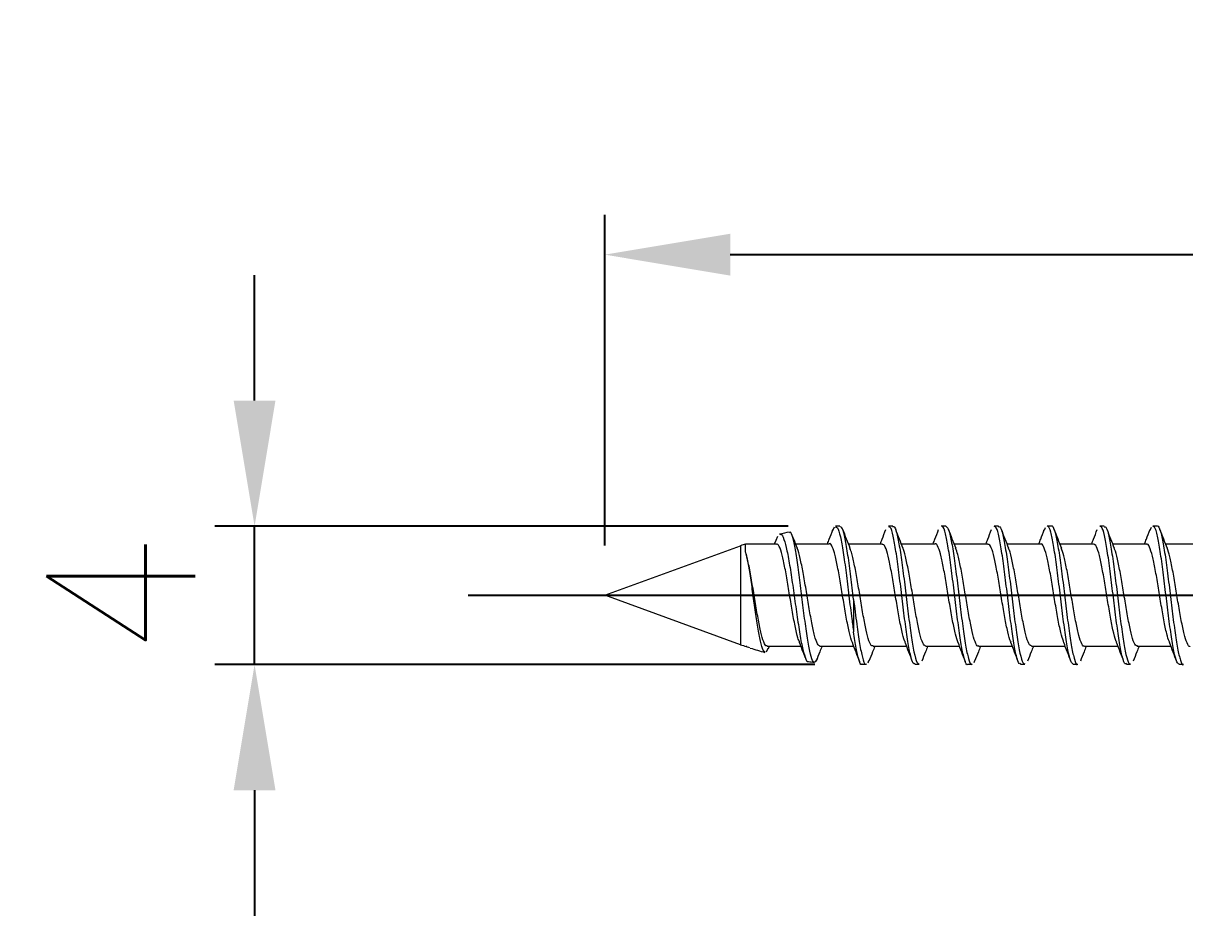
# Model space of a CAD drawing. Header units: millimetres. Extents: x 480 to 1074, y -563 to -143.
# Drawn here: x 630.8 to 665.97, y -461.73 to -434.73 of the extents above; entities that cross this region are included whole.
import ezdxf

# ---------------------------------------------------------------- set-up
doc = ezdxf.new("R2010")
doc.units = ezdxf.units.MM
doc.linetypes.add('CENTER', pattern=[50.8, 31.75, -6.35, 6.35, -6.35])
doc.styles.add('ROMANS', font='romans.shx', dxfattribs={"bigfont": 'whgtxt.shx'})
doc.dimstyles.new('A-1', dxfattribs={"dimscale": 0, "dimtxt": 4.5, "dimasz": 3.8, "dimexe": 1.2, "dimexo": 1.5, "dimgap": 1.8, "dimtad": 1, "dimdec": 4, "dimdsep": 46, "dimtxsty": 'ROMANS', "dimcen": 0, "dimclrd": 3, "dimclre": 3, "dimclrt": 2, "dimadec": 4, "dimazin": 2, "dimtfac": 1, "dimtdec": 4, "dimtmove": 0, "dimatfit": 0, "dimfxl": 0, "dimarcsym": 0})

# ---------------------------------------------------------------- blocks, each defined once
blk = doc.blocks.new('*D89')
at = {"color": 3, "lineweight": -2}
for p, q in [((637.806, -446.146), (637.806, -442.346)), ((653.959, -449.946), (636.606, -449.946)), ((637.806, -454.134), (637.806, -449.946)), ((654.762, -454.134), (636.606, -454.134)), ((637.806, -457.934), (637.806, -461.734))]:
    blk.add_line(p, q, dxfattribs=at)
at = {"color": 3}
for points in [[(637.173, -446.146), (638.439, -446.146), (637.806, -449.946)], [(637.173, -457.934), (638.439, -457.934), (637.806, -454.134)]]:
    blk.add_solid(points, dxfattribs=at)
at = {"layer": 'Defpoints', "color": 0}
for p in [(637.806, -449.946), (655.459, -449.946), (656.262, -454.134)]:
    blk.add_point(p, dxfattribs=at)
at = {"color": 2, "insert": (633.756, -452.04), "char_height": 4.5, "attachment_point": 5, "rotation": 90, "style": 'ROMANS'}
blk.add_mtext('4', dxfattribs=at)
blk = doc.blocks.new('*D90')
at = {"color": 3, "lineweight": -2}
for p, q in [((648.408, -450.534), (648.408, -440.529)), ((698.408, -446.634), (698.408, -440.529)), ((652.208, -441.729), (694.608, -441.729))]:
    blk.add_line(p, q, dxfattribs=at)
at = {"color": 3}
for points in [[(652.208, -441.096), (652.208, -442.363), (648.408, -441.729)], [(694.608, -441.096), (694.608, -442.363), (698.408, -441.729)]]:
    blk.add_solid(points, dxfattribs=at)
at = {"layer": 'Defpoints', "color": 0}
for p in [(698.408, -441.729), (698.408, -448.134), (648.408, -452.034)]:
    blk.add_point(p, dxfattribs=at)
at = {"color": 2, "insert": (676.483, -437.679), "char_height": 4.5, "attachment_point": 5, "style": 'ROMANS'}
blk.add_mtext('50', dxfattribs=at)

msp = doc.modelspace()

# ---------------------------------------------------------------- linework, layer by layer
at = {"color": 7, "linetype": 'Continuous', "lineweight": 15}
for p, q in [((655.30413, -450.09762), (655.36362, -449.96365)), ((656.99743, -449.93427), (657.1257, -449.93427)), ((658.59683, -449.93427), (658.72591, -449.93427)), ((660.19731, -449.93427), (660.32587, -449.93427)), ((661.73589, -449.99726), (661.71248, -450.07365)), ((661.79702, -449.93427), (661.92564, -449.93427)), ((663.39706, -449.93427), (663.52602, -449.93427)), ((664.94441, -449.98123), (664.9122, -450.07854)), ((664.99721, -449.93427), (665.12552, -449.93427)), ((653.55041, -450.47712), (653.59231, -450.36846)), ((653.59983, -450.37136), (653.6472, -450.24558)), ((648.4075, -452.03427), (652.52027, -450.53735)), ((652.52027, -453.5312), (648.4075, -452.03427)), ((655.94047, -452.16013), (655.94047, -453.14607)), ((652.70959, -453.59105), (652.68815, -453.59085)), ((652.68892, -453.58427), (652.79201, -453.61806)), ((653.38146, -453.58473), (653.35341, -453.65483)), ((653.34513, -453.65149), (653.2972, -453.7555)), ((656.32605, -454.13427), (656.19699, -454.13427)), ((656.38043, -454.08455), (656.40626, -454.00561)), ((657.92551, -454.13427), (657.79726, -454.13427)), ((659.52614, -454.13427), (659.39674, -454.13427)), ((659.5892, -454.06793), (659.60596, -454.01248)), ((661.12555, -454.13427), (660.99739, -454.13427)), ((662.72612, -454.13427), (662.59665, -454.13427)), ((664.32566, -454.13427), (664.19744, -454.13427)), ((665.92598, -454.13427), (665.79679, -454.13427))]:
    msp.add_line(p, q, dxfattribs=at)
at = {"color": 8, "linetype": 'Continuous', "lineweight": 15}
msp.add_line((652.52027, -450.53735), (652.52027, -453.5312), dxfattribs=at)
at = {"color": 1, "linetype": 'CENTER'}
msp.add_line((644.26879, -452.03427), (700.93106, -452.03427), dxfattribs=at)
at = {"color": 7, "linetype": 'Continuous', "lineweight": 15}
for centre, start, end in [((655.94047, -459.93427), 92.361758, 93.156097), ((655.94047, -459.93427), 101.250238, 102.945974), ((655.94047, -459.93427), 109.104446, 110), ((655.94047, -444.13427), 250, 251.010748), ((655.94047, -444.13427), 251.772602, 254.419797), ((655.94047, -444.13427), 262.094197, 263.156586)]:
    msp.add_arc(centre, 10, start, end, dxfattribs=at)
for points, knots in [([(655.15041, -450.47712), (655.1684, -450.43058), (655.2234, -450.28835), (655.27749, -450.14494), (655.31389, -450.04845)], [0, 0, 0, 0, 0.327213206, 1, 1, 1, 1]), ([(655.39238, -449.97563), (655.41156, -449.97469), (655.45956, -449.97234), (655.5411, -450.23914), (655.62311, -450.71136), (655.71524, -451.34415), (655.79751, -452.05343), (655.87549, -452.67906), (655.92245, -453.01657), (655.94047, -453.14607)], [0, 0, 0, 0, 0.10552172, 0.26420178, 0.42303019, 0.58208776, 0.74148166, 0.90081069, 1, 1, 1, 1]), ([(655.94047, -452.16013), (655.91333, -451.92833), (655.85833, -451.45866), (655.76871, -450.80984), (655.68825, -450.30249), (655.60342, -449.98783), (655.55275, -449.96838), (655.52975, -449.95956)], [0, 0, 0, 0, 0.202818343, 0.410965579, 0.619243078, 0.827177266, 1, 1, 1, 1]), ([(655.60515, -450.0366), (655.64268, -450.13314), (655.7172, -450.32486), (655.79338, -450.51389), (655.83119, -450.60772)], [0, 0, 0, 0, 0.50359109, 1, 1, 1, 1]), ([(656.75041, -450.47712), (656.7684, -450.43058), (656.8234, -450.28835), (656.87749, -450.14494), (656.91389, -450.04845)], [0, 0, 0, 0, 0.327213206, 1, 1, 1, 1]), ([(657.79726, -454.1058), (657.78056, -454.10859), (657.73561, -454.11611), (657.65741, -453.8591), (657.5723, -453.39074), (657.48586, -452.7567), (657.39651, -452.04348), (657.31397, -451.32645), (657.22243, -450.69237), (657.14083, -450.21851), (657.06113, -449.95533), (657.01501, -449.96042), (656.99743, -449.96237)], [0, 0, 0, 0, 0.06455552, 0.17381057, 0.28180011, 0.39015205, 0.49920328, 0.60656114, 0.71609059, 0.82322634, 0.93262001, 1, 1, 1, 1]), ([(657.1257, -449.96318), (657.13731, -449.95628), (657.17719, -449.93255), (657.25065, -450.14719), (657.33469, -450.57807), (657.42221, -451.18939), (657.51069, -451.89386), (657.59392, -452.61693), (657.68517, -453.27085), (657.76676, -453.77961), (657.85212, -454.09067), (657.903, -454.10808), (657.92551, -454.11578)], [0, 0, 0, 0, 0.04490064, 0.15428666, 0.2620281, 0.37065126, 0.47950767, 0.58703842, 0.69651596, 0.80363796, 0.91312456, 1, 1, 1, 1]), ([(657.20515, -450.0366), (657.24268, -450.13314), (657.3172, -450.32486), (657.39338, -450.51389), (657.43119, -450.60772)], [0, 0, 0, 0, 0.50359109, 1, 1, 1, 1]), ([(658.35041, -450.47712), (658.3684, -450.43058), (658.4234, -450.28835), (658.47749, -450.14494), (658.51389, -450.04845)], [0, 0, 0, 0, 0.32721321, 1, 1, 1, 1]), ([(659.39674, -454.12802), (659.39515, -454.13009), (659.36461, -454.16974), (659.3085, -454.02192), (659.2169, -453.67911), (659.13542, -453.11763), (659.04414, -452.44302), (658.96092, -451.71519), (658.87245, -451.02801), (658.78489, -450.4503), (658.70098, -450.07524), (658.63465, -449.90871), (658.60155, -449.94568), (658.59683, -449.95094)], [0, 0, 0, 0, 0.00590584, 0.11343464, 0.22294298, 0.33008625, 0.43958553, 0.54713763, 0.65601566, 0.76466039, 0.87242323, 0.98183096, 1, 1, 1, 1]), ([(658.72591, -449.93768), (658.75347, -449.95845), (658.80971, -450.00084), (658.8989, -450.36003), (658.98095, -450.89847), (659.07259, -451.5682), (659.15448, -452.29503), (659.24483, -452.98728), (659.32975, -453.57734), (659.41632, -453.97101), (659.48357, -454.15225), (659.51907, -454.11853), (659.52614, -454.11182)], [0, 0, 0, 0, 0.10491655, 0.21415369, 0.32140619, 0.43097782, 0.53819523, 0.64748646, 0.75546041, 0.86386584, 0.97291245, 1, 1, 1, 1]), ([(658.80515, -450.0366), (658.84268, -450.13314), (658.9172, -450.32486), (658.99338, -450.51389), (659.03119, -450.60772)], [0, 0, 0, 0, 0.50359109, 1, 1, 1, 1]), ([(659.95041, -450.47712), (659.9684, -450.43058), (660.0234, -450.28835), (660.07749, -450.14494), (660.11389, -450.04845)], [0, 0, 0, 0, 0.32721321, 1, 1, 1, 1]), ([(660.99739, -454.10446), (660.98338, -454.11012), (660.94099, -454.12726), (660.86661, -453.89399), (660.77996, -453.44628), (660.69506, -452.8237), (660.60471, -452.11604), (660.52282, -451.39501), (660.43116, -450.74985), (660.34916, -450.25662), (660.26721, -449.96744), (660.2179, -449.96102), (660.19731, -449.95835)], [0, 0, 0, 0, 0.05386005, 0.16288943, 0.27127773, 0.37923462, 0.48850859, 0.59570906, 0.70526338, 0.81249893, 0.9217188, 1, 1, 1, 1]), ([(660.32587, -449.9639), (660.34022, -449.95868), (660.3828, -449.9432), (660.45967, -450.18035), (660.54262, -450.63246), (660.63144, -451.25567), (660.71857, -451.96625), (660.80298, -452.68583), (660.89362, -453.3296), (660.97539, -453.81945), (661.05804, -454.10341), (661.10593, -454.10788), (661.12555, -454.10972)], [0, 0, 0, 0, 0.05567951, 0.16517851, 0.27263737, 0.38156872, 0.49009196, 0.59791947, 0.70725833, 0.81442175, 0.92396873, 1, 1, 1, 1]), ([(660.40515, -450.0366), (660.44268, -450.13314), (660.5172, -450.32486), (660.59338, -450.51389), (660.63119, -450.60772)], [0, 0, 0, 0, 0.50359109, 1, 1, 1, 1]), ([(661.55041, -450.47712), (661.5684, -450.43058), (661.6234, -450.28835), (661.67749, -450.14494), (661.71389, -450.04845)], [0, 0, 0, 0, 0.32721321, 1, 1, 1, 1]), ([(662.59665, -454.12939), (662.57022, -454.11014), (662.51558, -454.07036), (662.42568, -453.71701), (662.34383, -453.18162), (662.25322, -452.51292), (662.16879, -451.78718), (662.08167, -451.09168), (661.99282, -450.50065), (661.91, -450.10227), (661.84032, -449.91787), (661.8045, -449.95076), (661.79702, -449.95762)], [0, 0, 0, 0, 0.10267793, 0.21224133, 0.31942083, 0.42877609, 0.53661977, 0.64515929, 0.75410698, 0.86158195, 0.97109737, 1, 1, 1, 1]), ([(661.92564, -449.94177), (661.92756, -449.9393), (661.95813, -449.89988), (662.01797, -450.05014), (662.10706, -450.39856), (662.18983, -450.96241), (662.28128, -451.6386), (662.36286, -452.36705), (662.45394, -453.05092), (662.53755, -453.62735), (662.62557, -453.9974), (662.6889, -454.16121), (662.72179, -454.12372), (662.72612, -454.11878)], [0, 0, 0, 0, 0.00724285, 0.11572516, 0.22473223, 0.33217448, 0.4417136, 0.54886363, 0.65832125, 0.76597319, 0.87473851, 0.98350384, 1, 1, 1, 1]), ([(662.00515, -450.0366), (662.04268, -450.13314), (662.1172, -450.32486), (662.19338, -450.51389), (662.23119, -450.60772)], [0, 0, 0, 0, 0.50359109, 1, 1, 1, 1]), ([(663.15041, -450.47712), (663.1684, -450.43058), (663.2234, -450.28835), (663.27749, -450.14494), (663.31389, -450.04845)], [0, 0, 0, 0, 0.32721321, 1, 1, 1, 1]), ([(664.19744, -454.10549), (664.1861, -454.11262), (664.14625, -454.13769), (664.07584, -453.92654), (663.98777, -453.50035), (663.90417, -452.88999), (663.81309, -452.18851), (663.73151, -451.46443), (663.64005, -450.80865), (663.55732, -450.2969), (663.47339, -449.98029), (663.42075, -449.96078), (663.39706, -449.952)], [0, 0, 0, 0, 0.04322001, 0.15196394, 0.26070786, 0.36833862, 0.4777747, 0.58490364, 0.69442121, 0.80184232, 0.91082794, 1, 1, 1, 1]), ([(663.52602, -449.96225), (663.54315, -449.96014), (663.58852, -449.95455), (663.66857, -450.2159), (663.75074, -450.68844), (663.84066, -451.32283), (663.92626, -452.03861), (664.01215, -452.75379), (664.10188, -453.38692), (664.18418, -453.85704), (664.26385, -454.1154), (664.30887, -454.10854), (664.32566, -454.10598)], [0, 0, 0, 0, 0.06649736, 0.17604787, 0.28330913, 0.39248918, 0.5006218, 0.60882922, 0.7179685, 0.82525931, 0.93480503, 1, 1, 1, 1]), ([(663.60515, -450.0366), (663.64268, -450.13314), (663.7172, -450.32486), (663.79338, -450.51389), (663.83119, -450.60772)], [0, 0, 0, 0, 0.50359109, 1, 1, 1, 1]), ([(664.75041, -450.47712), (664.7684, -450.43058), (664.8234, -450.28835), (664.87749, -450.14494), (664.91389, -450.04845)], [0, 0, 0, 0, 0.327213206, 1, 1, 1, 1]), ([(665.79679, -454.11982), (665.77317, -454.10869), (665.72139, -454.08429), (665.63447, -453.75989), (665.55209, -453.24242), (665.46238, -452.58258), (665.37648, -451.8592), (665.29089, -451.15648), (665.20094, -450.55269), (665.11888, -450.13192), (665.04607, -449.92761), (665.00748, -449.95475), (664.99721, -449.96197)], [0, 0, 0, 0, 0.09191841, 0.20147312, 0.30877275, 0.41792099, 0.52613729, 0.63427879, 0.74346781, 0.85073787, 0.96029738, 1, 1, 1, 1]), ([(665.12552, -449.95071), (665.13018, -449.9455), (665.16337, -449.90837), (665.22725, -450.07416), (665.31501, -450.44712), (665.39885, -451.0252), (665.48981, -451.71011), (665.57142, -452.43851), (665.66293, -453.11359), (665.74554, -453.67571), (665.83485, -454.02109), (665.89412, -454.16965), (665.92439, -454.13006), (665.92598, -454.12798)], [0, 0, 0, 0, 0.017751995, 0.126574068, 0.235279489, 0.342984909, 0.452418015, 0.559575071, 0.669125886, 0.776528462, 0.885583021, 0.993996346, 1, 1, 1, 1]), ([(665.20515, -450.0366), (665.24268, -450.13314), (665.3172, -450.32486), (665.39338, -450.51389), (665.43119, -450.60772)], [0, 0, 0, 0, 0.50359109, 1, 1, 1, 1]), ([(653.70603, -450.21055), (653.71655, -450.20154), (653.75754, -450.16644), (653.83469, -450.32092), (653.92227, -450.66549), (654.01708, -451.18518), (654.10874, -451.80683), (654.19781, -452.46883), (654.29327, -453.08964), (654.37869, -453.60842), (654.47481, -453.93122), (654.53256, -454.07121), (654.56413, -454.03588), (654.56548, -454.03437)], [0, 0, 0, 0, 0.03544639, 0.13814394, 0.24204851, 0.34639508, 0.45268416, 0.55881866, 0.66699835, 0.77539076, 0.88477486, 0.99506844, 1, 1, 1, 1]), ([(654.83061, -453.95393), (654.80639, -454.00382), (654.75429, -454.11118), (654.67743, -453.9903), (654.59073, -453.6619), (654.51324, -453.14545), (654.42606, -452.5088), (654.34835, -451.82406), (654.26357, -451.17468), (654.18266, -450.62727), (654.10244, -450.26657), (654.03732, -450.10388), (654.00269, -450.14068), (653.99446, -450.14942)], [0, 0, 0, 0, 0.08738283, 0.18800607, 0.28756567, 0.38710195, 0.48580745, 0.58404882, 0.6818277, 0.77856982, 0.8753184, 0.97038152, 1, 1, 1, 1]), ([(654.08511, -450.24105), (654.09611, -450.26925), (654.14417, -450.39249), (654.1933, -450.51401), (654.23119, -450.60772)], [0, 0, 0, 0, 0.22879235, 1, 1, 1, 1]), ([(652.67041, -450.71524), (652.67061, -450.62957), (652.67092, -450.49434), (652.67137, -450.50198), (652.67154, -450.50478)], [0, 0, 0, 0, 0.63349949, 1, 1, 1, 1]), ([(653.2601, -453.74275), (653.24675, -453.74344), (653.20821, -453.74544), (653.13823, -453.52929), (653.06277, -453.14231), (652.98236, -452.62781), (652.90341, -452.05955), (652.82729, -451.50921), (652.74622, -451.02551), (652.69565, -450.81851), (652.67041, -450.71524)], [0, 0, 0, 0, 0.07304538, 0.21094936, 0.34688805, 0.48200925, 0.61366793, 0.74545445, 0.87300265, 1, 1, 1, 1]), ([(653.32846, -453.56259), (653.31468, -453.56673), (653.27264, -453.57938), (653.19678, -453.40777), (653.11301, -453.07695), (653.02512, -452.6185), (652.93706, -452.09458), (652.8533, -451.56451), (652.75983, -451.06339), (652.701, -450.83431), (652.67041, -450.71524)], [0, 0, 0, 0, 0.06481691, 0.19771855, 0.32842381, 0.46044274, 0.59253417, 0.72317398, 0.85610408, 1, 1, 1, 1]), ([(652.67145, -450.48341), (652.80288, -450.48296), (653.11355, -450.48189), (653.42421, -450.47855), (653.60344, -450.47662)], [0, 0, 0, 0, 0.42306304, 1, 1, 1, 1]), ([(654.30769, -453.45862), (654.28935, -453.41936), (654.24156, -453.31708), (654.16845, -452.97426), (654.08065, -452.49959), (653.99252, -451.96427), (653.90897, -451.43793), (653.81789, -450.98029), (653.7363, -450.64975), (653.65958, -450.47929), (653.61689, -450.49392), (653.60263, -450.49881)], [0, 0, 0, 0, 0.07612169, 0.19832666, 0.32175928, 0.44525965, 0.56740345, 0.69168757, 0.81327569, 0.93763348, 1, 1, 1, 1]), ([(654.18156, -450.48381), (654.34295, -450.48328), (654.68359, -450.48215), (655.02421, -450.47853), (655.20344, -450.47662)], [0, 0, 0, 0, 0.47381305, 1, 1, 1, 1]), ([(654.92982, -453.58197), (654.90252, -453.56772), (654.84669, -453.53857), (654.75706, -453.27682), (654.67524, -452.88141), (654.58373, -452.3884), (654.50133, -451.85298), (654.41173, -451.33631), (654.32568, -450.91551), (654.26551, -450.66499), (654.23276, -450.61715), (654.22927, -450.61206)], [0, 0, 0, 0, 0.11940434, 0.24421718, 0.36646285, 0.49149783, 0.61392098, 0.73845991, 0.86197807, 0.9853229, 1, 1, 1, 1]), ([(655.9025, -453.46596), (655.8724, -453.37935), (655.81283, -453.20792), (655.73067, -452.7697), (655.63925, -452.26272), (655.55683, -451.72194), (655.46725, -451.22203), (655.38115, -450.8085), (655.29585, -450.55586), (655.23402, -450.44858), (655.20445, -450.47874), (655.20339, -450.47982)], [0, 0, 0, 0, 0.12541537, 0.24825238, 0.37389086, 0.49690613, 0.6220464, 0.74616147, 0.87010244, 0.99533841, 1, 1, 1, 1]), ([(655.78156, -450.48381), (655.94295, -450.48328), (656.28359, -450.48215), (656.62421, -450.47853), (656.80344, -450.47662)], [0, 0, 0, 0, 0.47381305, 1, 1, 1, 1]), ([(656.52861, -453.56347), (656.51755, -453.56866), (656.47817, -453.58716), (656.40588, -453.43181), (656.32081, -453.11694), (656.23435, -452.66702), (656.14504, -452.14888), (656.06243, -451.61264), (655.97099, -451.13495), (655.89785, -450.77659), (655.84783, -450.66355), (655.82724, -450.61701)], [0, 0, 0, 0, 0.04865388, 0.17336091, 0.29658947, 0.42024128, 0.54471009, 0.66720099, 0.79222878, 0.91446033, 1, 1, 1, 1]), ([(657.50719, -453.45653), (657.49205, -453.42632), (657.44755, -453.33755), (657.37626, -453.01602), (657.28987, -452.55041), (657.20054, -452.01802), (657.11794, -451.4878), (657.02647, -451.02138), (656.9448, -450.67566), (656.86557, -450.48734), (656.81983, -450.49497), (656.80265, -450.49783)], [0, 0, 0, 0, 0.06325697, 0.18591477, 0.30899365, 0.43288536, 0.55480926, 0.67925708, 0.80092295, 0.92521286, 1, 1, 1, 1]), ([(657.38156, -450.48381), (657.54295, -450.48328), (657.88359, -450.48215), (658.22421, -450.47853), (658.40344, -450.47662)], [0, 0, 0, 0, 0.47381305, 1, 1, 1, 1]), ([(658.12971, -453.5747), (658.10541, -453.5665), (658.05273, -453.54872), (657.96554, -453.30855), (657.88386, -452.92623), (657.79267, -452.44011), (657.7094, -451.90618), (657.62095, -451.38467), (657.5334, -450.95179), (657.47147, -450.68453), (657.4356, -450.6277), (657.42907, -450.61735)], [0, 0, 0, 0, 0.10700844, 0.2319311, 0.35409274, 0.47900481, 0.60164356, 0.72582999, 0.84974402, 0.9726287, 1, 1, 1, 1]), ([(659.10761, -453.47449), (659.07867, -453.39639), (659.02019, -453.23856), (658.93928, -452.81665), (658.8482, -452.31562), (658.7649, -451.77491), (658.67646, -451.26796), (658.5889, -450.84412), (658.50497, -450.57267), (658.43908, -450.45457), (658.40634, -450.48428), (658.40201, -450.4882)], [0, 0, 0, 0, 0.11918232, 0.24083544, 0.36522621, 0.48735421, 0.61102272, 0.73442009, 0.85679289, 0.98107721, 1, 1, 1, 1]), ([(658.98156, -450.48381), (659.14295, -450.48328), (659.48359, -450.48215), (659.82421, -450.47853), (660.00344, -450.47662)], [0, 0, 0, 0, 0.47381305, 1, 1, 1, 1]), ([(659.7287, -453.56611), (659.72036, -453.57134), (659.68359, -453.59443), (659.61507, -453.45402), (659.52848, -453.15564), (659.44354, -452.71504), (659.35324, -452.20222), (659.27127, -451.66451), (659.17973, -451.17858), (659.10333, -450.79768), (659.05035, -450.66898), (659.02673, -450.61161)], [0, 0, 0, 0, 0.03644154, 0.16080236, 0.28441466, 0.40752347, 0.53216995, 0.65439601, 0.77937002, 0.90163702, 1, 1, 1, 1]), ([(660.70679, -453.45641), (660.6948, -453.43419), (660.65355, -453.35773), (660.58392, -453.05647), (660.49906, -452.60068), (660.40874, -452.0718), (660.32679, -451.53842), (660.2352, -451.06354), (660.15314, -450.70327), (660.07164, -450.49591), (660.02271, -450.49534), (660.00251, -450.4951)], [0, 0, 0, 0, 0.05045335, 0.17362252, 0.29629024, 0.42048939, 0.54227794, 0.66680327, 0.78863259, 0.91276882, 1, 1, 1, 1]), ([(660.58156, -450.48381), (660.74295, -450.48328), (661.08359, -450.48215), (661.42421, -450.47853), (661.60344, -450.47662)], [0, 0, 0, 0, 0.47381305, 1, 1, 1, 1]), ([(661.32972, -453.56909), (661.30832, -453.56583), (661.25865, -453.55828), (661.17417, -453.3387), (661.09231, -452.9701), (661.00174, -452.49122), (660.91729, -451.9595), (660.83017, -451.4337), (660.74134, -450.98967), (660.6774, -450.70429), (660.63839, -450.63724), (660.62878, -450.62071)], [0, 0, 0, 0, 0.094601954, 0.219558152, 0.341731964, 0.466445048, 0.589393772, 0.713154468, 0.837391629, 0.95991017, 1, 1, 1, 1]), ([(662.30932, -453.4729), (662.28275, -453.40566), (662.22663, -453.26359), (662.14773, -452.86255), (662.05726, -452.36811), (661.97278, -451.82812), (661.88567, -451.31482), (661.79685, -450.88094), (661.71398, -450.59197), (661.64475, -450.46098), (661.60931, -450.48799), (661.60222, -450.49339)], [0, 0, 0, 0, 0.10912167, 0.23053557, 0.35447174, 0.47665536, 0.59964552, 0.72310896, 0.84486528, 0.96898726, 1, 1, 1, 1]), ([(662.18156, -450.48381), (662.34295, -450.48328), (662.68359, -450.48215), (663.02421, -450.47853), (663.20344, -450.47662)], [0, 0, 0, 0, 0.47381305, 1, 1, 1, 1]), ([(662.92869, -453.57046), (662.92308, -453.5748), (662.88892, -453.60125), (662.82431, -453.47438), (662.7363, -453.19317), (662.65264, -452.76241), (662.56162, -452.25536), (662.47997, -451.71686), (662.3886, -451.2232), (662.30862, -450.81907), (662.2528, -450.67357), (662.22622, -450.60431)], [0, 0, 0, 0, 0.02433195, 0.14825912, 0.27218629, 0.39481522, 0.51955012, 0.64159393, 0.76642395, 0.88880843, 1, 1, 1, 1]), ([(663.90651, -453.45823), (663.89761, -453.44297), (663.85957, -453.37768), (663.79172, -453.0956), (663.70816, -452.65051), (663.61712, -452.1255), (663.53548, -451.58971), (663.44408, -451.10669), (663.3613, -450.73251), (663.2778, -450.50501), (663.22555, -450.49506), (663.20226, -450.49063)], [0, 0, 0, 0, 0.03771338, 0.16133289, 0.28365801, 0.40808286, 0.52982458, 0.65434426, 0.77642565, 0.90032633, 1, 1, 1, 1]), ([(663.78156, -450.48381), (663.94295, -450.48328), (664.28359, -450.48215), (664.62421, -450.47853), (664.80344, -450.47662)], [0, 0, 0, 0, 0.47381305, 1, 1, 1, 1]), ([(664.52982, -453.56518), (664.51124, -453.56578), (664.46445, -453.56728), (664.38296, -453.36722), (664.30058, -453.01294), (664.2109, -452.54163), (664.12499, -452.01286), (664.03937, -451.48333), (663.94947, -451.029), (663.88328, -450.72431), (663.84113, -450.64581), (663.82841, -450.62213)], [0, 0, 0, 0, 0.08220724, 0.20711757, 0.32939657, 0.45383233, 0.57718056, 0.70044154, 0.8249249, 0.94716942, 1, 1, 1, 1]), ([(665.50862, -453.46576), (665.48529, -453.41036), (665.43242, -453.28484), (665.35601, -452.9073), (665.26642, -452.42012), (665.18048, -451.88147), (665.09488, -451.36252), (665.00497, -450.91903), (664.92286, -450.61322), (664.85051, -450.46781), (664.81229, -450.49091), (664.80242, -450.49687)], [0, 0, 0, 0, 0.0961165, 0.21778047, 0.34158933, 0.46431666, 0.58695721, 0.71081341, 0.8324431, 0.95672948, 1, 1, 1, 1]), ([(665.38156, -450.48381), (665.54295, -450.48328), (665.88359, -450.48215), (666.22421, -450.47853), (666.40344, -450.47662)], [0, 0, 0, 0, 0.47381305, 1, 1, 1, 1]), ([(666.12855, -453.57649), (666.12568, -453.57909), (666.09413, -453.60765), (666.03357, -453.49278), (665.94429, -453.22949), (665.86163, -452.80908), (665.77018, -452.30823), (665.68851, -451.76958), (665.59759, -451.26885), (665.51458, -450.84475), (665.45699, -450.68362), (665.42848, -450.60388)], [0, 0, 0, 0, 0.01239579, 0.13628481, 0.26092401, 0.38363106, 0.50885111, 0.63127107, 0.75635333, 0.8794145, 1, 1, 1, 1]), ([(655.94047, -452.16013), (655.97214, -452.41605), (656.03304, -452.90825), (656.12219, -453.5255), (656.20709, -453.94211), (656.27814, -454.1427), (656.31626, -454.11442), (656.32605, -454.10716)], [0, 0, 0, 0, 0.24413106, 0.46953032, 0.69417569, 0.92145363, 1, 1, 1, 1]), ([(656.19699, -454.11868), (656.19259, -454.12367), (656.1593, -454.16139), (656.10169, -454.00249), (656.01628, -453.67062), (655.96555, -453.3196), (655.94047, -453.14607)], [0, 0, 0, 0, 0.05093586, 0.38527351, 0.69612258, 1, 1, 1, 1]), ([(652.68821, -453.58427), (652.68828, -453.58659), (652.68852, -453.59444), (652.68875, -453.58847), (652.68892, -453.58427)], [0, 0, 0, 0, 0.29614518, 1, 1, 1, 1]), ([(654.35089, -453.59143), (654.18918, -453.58973), (653.84831, -453.58615), (653.50742, -453.58507), (653.32825, -453.5845)], [0, 0, 0, 0, 0.47441367, 1, 1, 1, 1]), ([(654.47761, -453.92307), (654.45647, -453.86723), (654.39911, -453.71572), (654.34069, -453.56451), (654.3038, -453.46903)], [0, 0, 0, 0, 0.36853233, 1, 1, 1, 1]), ([(654.98146, -453.58473), (654.95997, -453.63821), (654.90059, -453.786), (654.84233, -453.93614), (654.80515, -454.03195)], [0, 0, 0, 0, 0.361847927, 1, 1, 1, 1]), ([(655.95089, -453.59143), (655.78918, -453.58973), (655.44831, -453.58615), (655.10742, -453.58507), (654.92825, -453.5845)], [0, 0, 0, 0, 0.47441367, 1, 1, 1, 1]), ([(656.12417, -454.04575), (656.08758, -453.949), (656.01479, -453.75657), (655.94066, -453.56452), (655.9038, -453.46903)], [0, 0, 0, 0, 0.50277291, 1, 1, 1, 1]), ([(656.58146, -453.58473), (656.55997, -453.63821), (656.50059, -453.786), (656.44233, -453.93614), (656.40515, -454.03195)], [0, 0, 0, 0, 0.36184793, 1, 1, 1, 1]), ([(657.55089, -453.59143), (657.38918, -453.58973), (657.04831, -453.58615), (656.70742, -453.58507), (656.52825, -453.5845)], [0, 0, 0, 0, 0.47441367, 1, 1, 1, 1]), ([(657.72417, -454.04575), (657.68758, -453.949), (657.61479, -453.75657), (657.54066, -453.56452), (657.5038, -453.46903)], [0, 0, 0, 0, 0.50277291, 1, 1, 1, 1]), ([(658.18146, -453.58473), (658.15997, -453.63821), (658.10059, -453.786), (658.04233, -453.93614), (658.00515, -454.03195)], [0, 0, 0, 0, 0.361847927, 1, 1, 1, 1]), ([(659.15089, -453.59143), (658.98918, -453.58973), (658.64831, -453.58615), (658.30742, -453.58507), (658.12825, -453.5845)], [0, 0, 0, 0, 0.47441367, 1, 1, 1, 1]), ([(659.32417, -454.04575), (659.28758, -453.949), (659.21479, -453.75657), (659.14066, -453.56452), (659.1038, -453.46903)], [0, 0, 0, 0, 0.50277291, 1, 1, 1, 1]), ([(659.78146, -453.58473), (659.75997, -453.63821), (659.70059, -453.786), (659.64233, -453.93614), (659.60515, -454.03195)], [0, 0, 0, 0, 0.361847927, 1, 1, 1, 1]), ([(660.75089, -453.59143), (660.58918, -453.58973), (660.24831, -453.58615), (659.90742, -453.58507), (659.72825, -453.5845)], [0, 0, 0, 0, 0.47441367, 1, 1, 1, 1]), ([(660.92417, -454.04575), (660.88758, -453.949), (660.81479, -453.75657), (660.74066, -453.56452), (660.7038, -453.46903)], [0, 0, 0, 0, 0.50277291, 1, 1, 1, 1]), ([(661.38146, -453.58473), (661.35997, -453.63821), (661.30059, -453.786), (661.24233, -453.93614), (661.20515, -454.03195)], [0, 0, 0, 0, 0.36184793, 1, 1, 1, 1]), ([(662.35089, -453.59143), (662.18918, -453.58973), (661.84831, -453.58615), (661.50742, -453.58507), (661.32825, -453.5845)], [0, 0, 0, 0, 0.47441367, 1, 1, 1, 1]), ([(662.52417, -454.04575), (662.48758, -453.949), (662.41479, -453.75657), (662.34066, -453.56452), (662.3038, -453.46903)], [0, 0, 0, 0, 0.50277291, 1, 1, 1, 1]), ([(662.98146, -453.58473), (662.95997, -453.63821), (662.90059, -453.786), (662.84233, -453.93614), (662.80515, -454.03195)], [0, 0, 0, 0, 0.36184793, 1, 1, 1, 1]), ([(663.95089, -453.59143), (663.78918, -453.58973), (663.44831, -453.58615), (663.10742, -453.58507), (662.92825, -453.5845)], [0, 0, 0, 0, 0.47441367, 1, 1, 1, 1]), ([(664.12417, -454.04575), (664.08758, -453.949), (664.01479, -453.75657), (663.94066, -453.56452), (663.9038, -453.46903)], [0, 0, 0, 0, 0.50277291, 1, 1, 1, 1]), ([(664.58146, -453.58473), (664.55997, -453.63821), (664.50059, -453.786), (664.44233, -453.93614), (664.40515, -454.03195)], [0, 0, 0, 0, 0.36184793, 1, 1, 1, 1]), ([(665.55089, -453.59143), (665.38918, -453.58973), (665.04831, -453.58615), (664.70742, -453.58507), (664.52825, -453.5845)], [0, 0, 0, 0, 0.47441367, 1, 1, 1, 1]), ([(665.72417, -454.04575), (665.68758, -453.949), (665.61479, -453.75657), (665.54066, -453.56452), (665.5038, -453.46903)], [0, 0, 0, 0, 0.50277291, 1, 1, 1, 1])]:
    msp.add_open_spline(points, degree=3, knots=knots, dxfattribs=at)

# ---------------------------------------------------------------- dimensions: what is measured, and where the dimension line sits
dim = msp.add_linear_dim(base=(698.4075, -441.72931), p1=(648.4075, -452.03427), p2=(698.4075, -448.13427), dimstyle='A-1', override={"dimscale": 1})
dim.commit()
dim.dimension.update_dxf_attribs({"geometry": '*D90', "text_midpoint": (676.4829, -441.72931), "dimtype": 160})
dim = msp.add_linear_dim(base=(637.80586, -449.94586), p1=(656.26152, -454.13427), p2=(655.45914, -449.94586), angle=90, dimstyle='A-1', override={"dimscale": 1, "dimdec": 0})
dim.commit()
dim.dimension.update_dxf_attribs({"geometry": '*D89', "text_midpoint": (637.80586, -452.04007), "dimtype": 160})

doc.saveas('drawing.dxf')
